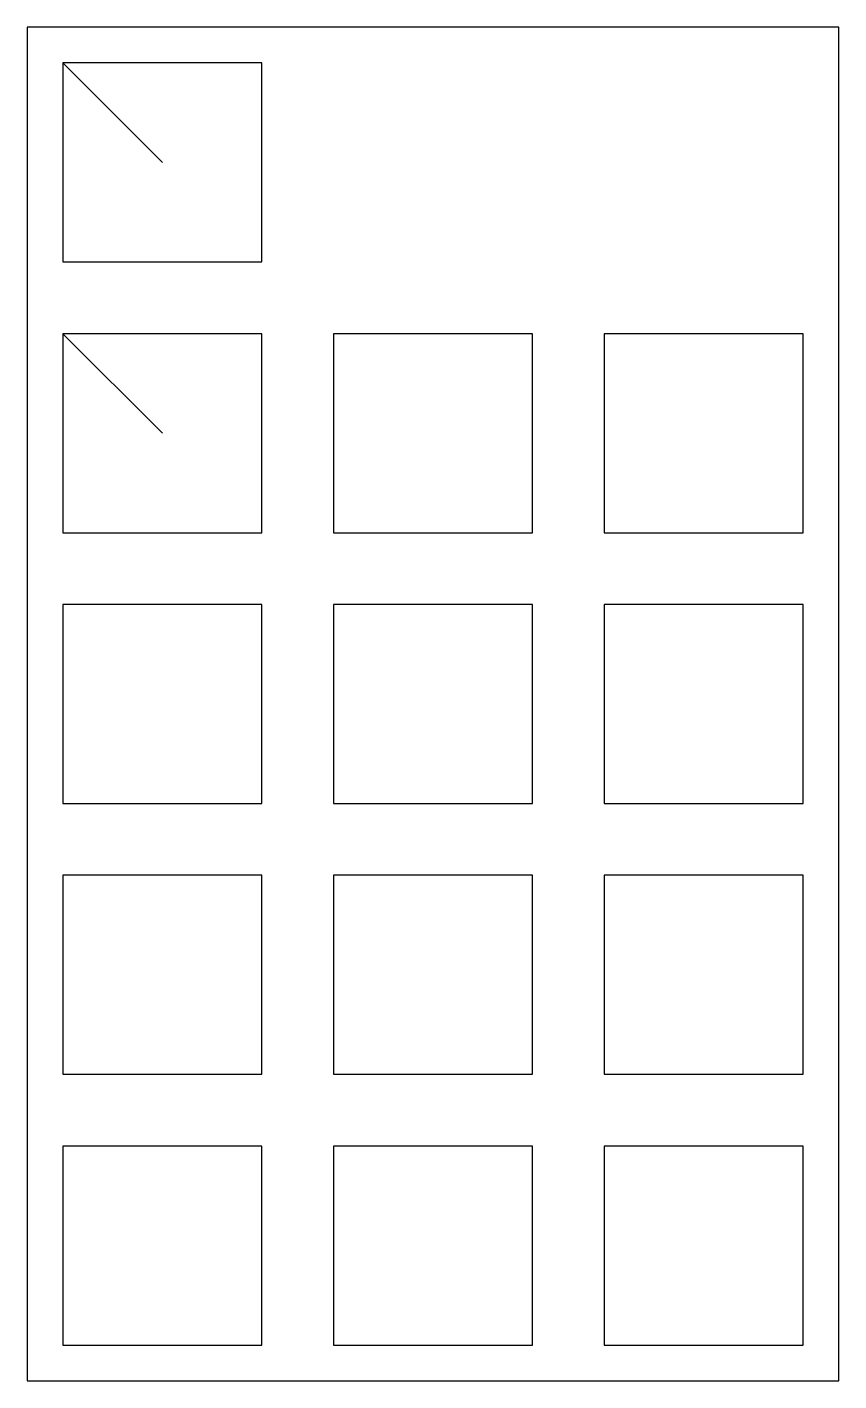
# Model space of a CAD drawing. Header units: millimetres. Extents: x 0.1 to 57.2, y 0.3 to 95.5.
import ezdxf

# ---------------------------------------------------------------- set-up
doc = ezdxf.new("R2010")
doc.units = ezdxf.units.MM
doc.layers.get('0').update_dxf_attribs({"linetype": 'CONTINUOUS'})

msp = doc.modelspace()

# ---------------------------------------------------------------- linework, layer by layer
for p, q in [((2.61965, 92.9831), (9.619425, 85.98345)), ((2.61965, 73.9331), (9.619425, 66.93345))]:
    msp.add_line(p, q)
for points in [[(57.2453, 95.5075), (0.095085, 95.5075), (0.095085, 0.257693), (57.2453, 0.257693)], [(2.61965, 92.9831), (2.61965, 78.9838), (16.6192, 78.9838), (16.6192, 92.9831)], [(2.61965, 59.9338), (16.6192, 59.9338), (16.6192, 73.9331), (2.61965, 73.9331)], [(35.669, 73.9331), (21.6697, 73.9331), (21.6697, 59.9338), (35.669, 59.9338)], [(40.7197, 59.9338), (54.719, 59.9338), (54.719, 73.9331), (40.7197, 73.9331)], [(2.61965, 40.8838), (16.6192, 40.8838), (16.6192, 54.8831), (2.61965, 54.8831)], [(35.669, 54.8831), (21.6697, 54.8831), (21.6697, 40.8838), (35.669, 40.8838)], [(54.719, 40.8838), (54.719, 54.8831), (40.7197, 54.8831), (40.7197, 40.8838)], [(16.6192, 35.833), (2.61965, 35.833), (2.61965, 21.8336), (16.6192, 21.8336)], [(21.6697, 35.833), (21.6697, 21.8336), (35.669, 21.8336), (35.669, 35.833)], [(54.719, 35.833), (40.7197, 35.833), (40.7197, 21.8336), (54.719, 21.8336)], [(2.61965, 2.78364), (16.6192, 2.78364), (16.6192, 16.7831), (2.61965, 16.7831)], [(35.669, 2.78364), (35.669, 16.7831), (21.6697, 16.7831), (21.6697, 2.78364)], [(40.7197, 2.78364), (54.719, 2.78364), (54.719, 16.7831), (40.7197, 16.7831)]]:
    msp.add_lwpolyline(points, close=True)

doc.saveas('drawing.dxf')
